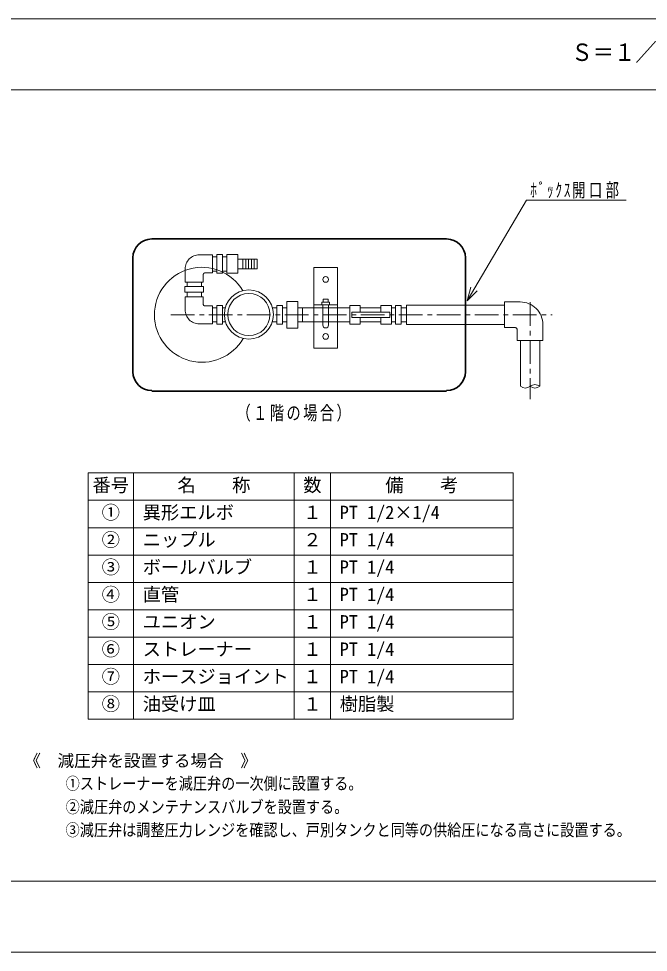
# Model space of a CAD drawing. Units: millimetres on the paper, enlarged 20 times, with parts at other scales. Extents: x -7805 to 8215, y -5592 to 5488.
# Drawn here: x -1627 to 1024, y 1556 to 5488 of the extents above; entities that cross this region are included whole.
import ezdxf
from ezdxf.enums import TextEntityAlignment as Align

# ---------------------------------------------------------------- set-up
doc = ezdxf.new("R2010")
doc.units = ezdxf.units.MM
doc.header["$LTSCALE"] = 20
doc.linetypes.add('CHAIN1', pattern=[8, 5, -1, 1, -1])
for name, color, linetype, lineweight in [('2-0_衛生', 4, 'Continuous', 35), ('9-0', 7, 'Continuous', 18), ('A-0', 7, 'Continuous', 18), ('A-1', 7, 'Continuous', 18), ('A-2', 7, 'Continuous', 18), ('A-8', 3, 'Continuous', 35), ('E-0', 7, 'Continuous', 18), ('F-0', 5, 'Continuous', 18)]:
    doc.layers.add(name, color=color, linetype=linetype, lineweight=lineweight)
doc.styles.add('ＭＳ ゴシック', font='')
doc.styles.get('ＭＳ ゴシック').set_extended_font_data('MS Gothic')

msp = doc.modelspace()

# ---------------------------------------------------------------- linework, layer by layer
at = {"layer": '2-0_衛生', "color": 7, "lineweight": 18}
msp.add_line((-7804.67, 1555.56), (8215.33, 1555.56), dxfattribs=at)
at = {"layer": 'A-0'}
for p, q in [((-811.37, 4493.19), (-866.69, 4493.19)), ((-811.37, 4493.19), (-811.37, 4416.74)), ((-792.85, 4485.04), (-811.37, 4485.04)), ((-792.85, 4415.4), (-792.85, 4494.64)), ((-768.83, 4494.64), (-792.85, 4494.64)), ((-768.83, 4415.4), (-768.83, 4494.64)), ((-750.33, 4485.04), (-768.83, 4485.04)), ((-704.7, 4494.64), (-750.33, 4494.64)), ((-750.33, 4494.64), (-750.33, 4415.4)), ((-704.7, 4494.64), (-704.7, 4415.4)), ((-623.05, 4475.43), (-704.7, 4475.43)), ((-623.05, 4475.43), (-623.05, 4434.61)), ((-925.94, 4433.94), (-925.94, 4378.72)), ((-849.49, 4411.71), (-849.49, 4378.72)), ((-811.37, 4416.74), (-844.46, 4416.74)), ((-792.85, 4425), (-811.37, 4425)), ((-768.83, 4415.4), (-792.85, 4415.4)), ((-750.33, 4425), (-768.83, 4425)), ((-704.7, 4415.4), (-750.33, 4415.4)), ((-623.05, 4434.61), (-704.7, 4434.61)), ((-849.49, 4378.72), (-925.94, 4378.72)), ((-917.73, 4360.2), (-917.73, 4378.72)), ((-857.7, 4360.2), (-857.7, 4378.72)), ((-927.34, 4336.18), (-848.09, 4336.18)), ((-917.73, 4316.95), (-917.73, 4336.18)), ((-857.7, 4316.95), (-857.7, 4336.18)), ((-848.09, 4336.18), (-848.09, 4360.2)), ((-925.99, 4261.72), (-925.99, 4316.95)), ((-849.54, 4316.95), (-925.99, 4316.95)), ((-849.54, 4283.95), (-849.54, 4316.95)), ((-497.53, 4297.13), (-451.9, 4297.13)), ((-497.53, 4297.13), (-497.53, 4184.26)), ((-451.9, 4297.13), (-451.9, 4184.26)), ((485.06, 4294.79), (418.36, 4294.79)), ((418.36, 4186.79), (418.36, 4294.79)), ((-811.41, 4278.92), (-844.51, 4278.92)), ((-811.41, 4202.47), (-811.41, 4278.92)), ((-811.41, 4270.71), (-794.6, 4270.71)), ((-792.2, 4280.32), (-768.19, 4280.32)), ((-792.2, 4201.07), (-792.2, 4280.32)), ((-768.19, 4201.07), (-768.19, 4280.32)), ((-768.19, 4270.71), (-756.18, 4270.71)), ((-558.57, 4270.71), (-540.06, 4270.71)), ((-540.06, 4280.32), (-540.06, 4201.07)), ((-540.06, 4280.32), (-516.05, 4280.32)), ((-516.05, 4280.32), (-516.05, 4201.07)), ((-516.05, 4270.71), (-497.53, 4270.71)), ((-451.9, 4270.71), (-232.03, 4270.71)), ((-432.03, 4270.71), (-432.03, 4210.68)), ((-232.03, 4280.32), (-232.03, 4201.07)), ((-232.03, 4280.32), (-188.81, 4280.32)), ((-224.83, 4251.5), (-63.93, 4251.5)), ((-224.83, 4229.89), (-224.83, 4251.5)), ((-188.81, 4251.5), (-188.81, 4280.32)), ((-188.81, 4270.71), (-102.36, 4270.71)), ((-63.93, 4229.89), (-63.93, 4251.5)), ((-56.73, 4201.07), (-56.73, 4280.32)), ((-56.73, 4270.71), (-40.06, 4270.71)), ((-40.06, 4280.32), (-40.06, 4201.07)), ((-16.05, 4270.71), (5.7, 4270.71)), ((5.7, 4281.52), (5.7, 4199.87)), ((5.7, 4281.52), (418.36, 4281.52)), ((-811.41, 4210.68), (-794.6, 4210.68)), ((-768.19, 4210.68), (-756.18, 4210.68)), ((-559.3, 4210.68), (-540.06, 4210.68)), ((-516.05, 4210.68), (-497.53, 4210.68)), ((-451.9, 4210.68), (-232.03, 4210.68)), ((-224.83, 4229.89), (-63.93, 4229.89)), ((-188.81, 4201.07), (-188.81, 4229.89)), ((-188.81, 4210.68), (-102.36, 4210.68)), ((-102.36, 4201.07), (-102.36, 4229.89)), ((-56.73, 4210.68), (-40.06, 4210.68)), ((-16.05, 4210.68), (5.7, 4210.68)), ((-811.41, 4202.47), (-866.74, 4202.47)), ((-792.2, 4201.07), (-768.19, 4201.07)), ((-540.06, 4201.07), (-516.05, 4201.07)), ((-497.53, 4184.26), (-451.9, 4184.26)), ((-232.03, 4201.07), (-188.81, 4201.07)), ((-102.36, 4201.07), (-56.73, 4201.07)), ((-40.06, 4201.07), (-16.05, 4201.07)), ((5.7, 4199.87), (418.36, 4199.87)), ((462.25, 4186.79), (418.36, 4186.79)), ((472.31, 4132.64), (472.31, 4176.73)), ((580.31, 4132.64), (580.31, 4199.54)), ((485.59, 3939.49), (485.59, 4132.64)), ((567.24, 3939.49), (567.24, 4132.64)), ((-1334.97, 3574.5), (354.63, 3574.5)), ((-1334.97, 3574.5), (-1334.97, 2537.7)), ((-1142.97, 3574.5), (-1142.97, 2537.7)), ((-466.97, 3574.5), (-466.97, 2537.7)), ((-313.37, 3574.5), (-313.37, 2537.7)), ((301.41, 3574.5), (454.63, 3574.5)), ((454.63, 3574.5), (454.63, 2537.7)), ((-1334.97, 3459.3), (454.63, 3459.3)), ((-1334.97, 3344.1), (454.63, 3344.1)), ((-1334.97, 3228.9), (454.63, 3228.9)), ((-1334.97, 3113.7), (454.63, 3113.7)), ((-1334.97, 2998.5), (454.63, 2998.5)), ((-1334.97, 2883.3), (454.63, 2883.3)), ((-1334.97, 2768.1), (454.63, 2768.1)), ((-1334.97, 2652.9), (454.63, 2652.9)), ((-1334.97, 2537.7), (454.63, 2537.7))]:
    msp.add_line(p, q, dxfattribs=at)
at = {"layer": 'A-0', "color": 4, "linetype": 'CHAIN1'}
for p, q in [((526.42, 4293.62), (526.42, 3885.16)), ((-986.06, 4240.7), (619.15, 4240.7))]:
    msp.add_line(p, q, dxfattribs=at)
at = {"layer": 'A-0'}
for points in [[(-925.89, 4434.01), (-925.61, 4439.81), (-924.75, 4445.56), (-923.34, 4451.2), (-921.38, 4456.67), (-918.9, 4461.92), (-915.91, 4466.9), (-912.45, 4471.57), (-908.55, 4475.87), (-904.24, 4479.77), (-899.57, 4483.23), (-894.59, 4486.22), (-889.34, 4488.7), (-883.87, 4490.66), (-878.23, 4492.07), (-872.48, 4492.92), (-866.69, 4493.21)], [(-849.49, 4411.71), (-849.47, 4412.2), (-849.39, 4412.69), (-849.27, 4413.17), (-849.11, 4413.64), (-848.9, 4414.08), (-848.64, 4414.51), (-848.35, 4414.9), (-848.02, 4415.27), (-847.65, 4415.6), (-847.25, 4415.89), (-846.83, 4416.15), (-846.39, 4416.36), (-845.92, 4416.52), (-845.44, 4416.64), (-844.95, 4416.72), (-844.46, 4416.74)], [(-927.34, 4336.18), (-927.34, 4360.2), (-848.09, 4360.2)], [(485.09, 4294.7), (494.42, 4294.24), (503.65, 4292.87), (512.71, 4290.6), (521.51, 4287.45), (529.95, 4283.46), (537.96, 4278.66), (545.46, 4273.09), (552.38, 4266.82), (558.65, 4259.9), (564.22, 4252.39), (569.02, 4244.38), (573.01, 4235.94), (576.15, 4227.14), (578.42, 4218.08), (579.79, 4208.84), (580.25, 4199.54)], [(-925.94, 4261.65), (-925.65, 4255.85), (-924.8, 4250.1), (-923.39, 4244.47), (-921.43, 4239), (-918.95, 4233.74), (-915.96, 4228.76), (-912.5, 4224.09), (-908.59, 4219.79), (-904.29, 4215.89), (-899.62, 4212.43), (-894.64, 4209.44), (-889.38, 4206.96), (-883.91, 4205), (-878.28, 4203.59), (-872.53, 4202.74), (-866.74, 4202.46)], [(-849.54, 4283.95), (-849.51, 4283.46), (-849.44, 4282.97), (-849.32, 4282.49), (-849.16, 4282.03), (-848.94, 4281.58), (-848.69, 4281.16), (-848.4, 4280.76), (-848.06, 4280.39), (-847.7, 4280.06), (-847.3, 4279.77), (-846.88, 4279.51), (-846.43, 4279.3), (-845.97, 4279.14), (-845.49, 4279.02), (-845, 4278.94), (-844.51, 4278.92)], [(-102.36, 4251.5), (-102.36, 4280.32), (-56.73, 4280.32)], [(-40.06, 4280.32), (-16.05, 4280.32), (-16.05, 4201.07)], [(462.25, 4186.79), (463.24, 4186.74), (464.21, 4186.6), (465.17, 4186.36), (466.1, 4186.02), (466.99, 4185.6), (467.84, 4185.1), (468.63, 4184.51), (469.37, 4183.84), (470.03, 4183.11), (470.62, 4182.32), (471.12, 4181.47), (471.55, 4180.58), (471.88, 4179.65), (472.12, 4178.69), (472.26, 4177.71), (472.31, 4176.73)], [(580.31, 4132.64), (472.31, 4132.64), (472.31, 4132.65), (472.31, 4132.64), (472.31, 4132.64), (472.31, 4132.64)]]:
    msp.add_lwpolyline(points, dxfattribs=at)
for points in [[(526.31, 4132.64), (526.31, 4132.65), (526.32, 4132.64), (526.31, 4132.64)], [(580.31, 4132.64), (580.31, 4132.65), (580.32, 4132.64), (580.31, 4132.64)]]:
    msp.add_lwpolyline(points, close=True, dxfattribs=at)
for radius in [103.26, 88.85]:
    msp.add_circle((-657.73, 4241.9), radius, dxfattribs=at)
for centre, radius, start, end in [((-855.32, 4240.7), 200, 30.44544, 330.25093), ((506.01, 3964.14), 32, 230.3675, 309.63093), ((546.83, 3914.85), 32, 50.3675, 129.63093), ((546.83, 3964.14), 32, 230.36907, 309.6325)]:
    msp.add_arc(centre, radius, start, end, dxfattribs=at)
at = {"layer": 'A-1'}
for p, q in [((-683.09, 4475.43), (-683.09, 4434.61)), ((-671.08, 4475.43), (-671.08, 4434.61)), ((-659.07, 4475.43), (-659.07, 4434.61)), ((-647.07, 4475.43), (-647.07, 4434.61)), ((-635.06, 4475.43), (-635.06, 4434.61)), ((260.87, 4299.37), (303.67, 4341.42))]:
    msp.add_line(p, q, dxfattribs=at)
msp.add_lwpolyline([(931.18, 4723.2), (510.61, 4723.2), (260.87, 4299.37), (276.92, 4357.19)], dxfattribs=at)
at = {"layer": 'A-2'}
for p, q in [((-384.43, 4099.51), (-384.43, 4439.51)), ((-384.43, 4439.51), (-284.43, 4439.51)), ((-284.43, 4099.51), (-284.43, 4439.51)), ((-350.43, 4294.31), (-350.43, 4282.31)), ((-344.43, 4306.31), (-344.43, 4294.31)), ((-384.43, 4282.31), (-284.43, 4282.31)), ((-346.43, 4282.31), (-346.43, 4197.48)), ((-322.43, 4282.31), (-322.43, 4197.48)), ((-384.43, 4099.51), (-284.43, 4099.51))]:
    msp.add_line(p, q, dxfattribs=at)
for points in [[(-350.43, 4294.31), (-318.43, 4294.31), (-318.43, 4282.31)], [(-344.43, 4306.31), (-324.43, 4306.31), (-324.43, 4294.31)]]:
    msp.add_lwpolyline(points, dxfattribs=at)
for centre in [(-334.43, 4389.51), (-334.43, 4149.51)]:
    msp.add_circle(centre, 12, dxfattribs=at)
msp.add_arc((-334.43, 4197.48), 12, 180, 0, dxfattribs=at)
at = {"layer": 'A-8'}
for p, q in [((-1066.82, 4560.08), (174.69, 4560.08)), ((-1146.06, 4480.83), (-1146.06, 4000.56)), ((253.94, 4480.83), (253.94, 4000.56)), ((-1066.82, 3918.91), (174.69, 3918.91))]:
    msp.add_line(p, q, dxfattribs=at)
for centre, start, end in [((-1066.82, 4480.83), 90, 180), ((174.69, 4480.83), 0, 90), ((-1066.82, 4000.56), 180, 270), ((174.69, 4000.56), 270, 0)]:
    msp.add_arc(centre, 79.25, start, end, dxfattribs=at)
at = {"layer": 'E-0'}
msp.add_line((-7804.67, 5487.9), (8215.33, 5487.9), dxfattribs=at)
at = {"layer": 'F-0', "color": 7}
for p, q in [((-7804.67, 5187.9), (8215.33, 5187.9)), ((-7804.67, 1855.56), (8215.33, 1855.56))]:
    msp.add_line(p, q, dxfattribs=at)

# ---------------------------------------------------------------- texts
at = {"layer": '9-0', "style": 'ＭＳ ゴシック'}
msp.add_text('《\u3000減圧弁を設置する場合\u3000》', height=51.32, dxfattribs=at).set_placement((-1603.48, 2321.62), align=Align.BOTTOM_LEFT)
at = {"layer": '9-0', "style": 'ＭＳ ゴシック', "width": 0.85}
for s, p in [('①ストレーナーを減圧弁の一次側に設置する。', (-1428.94, 2225.72)), ('②減圧弁のメンテナンスバルブを設置する。', (-1428.94, 2126.91)), ('③減圧弁は調整圧力レンジを確認し、戸別タンクと同等の供給圧になる高さに設置する。', (-1429.31, 2029.8))]:
    msp.add_text(s, height=51.32, dxfattribs=at).set_placement(p, align=Align.BOTTOM_LEFT)
at = {"layer": 'A-0', "style": 'ＭＳ ゴシック'}
for s, p in [('番号', (-1315.77, 3478.5)), ('名\u3000\u3000称', (-958.57, 3478.5)), ('数', (-428.57, 3478.5)), ('備\u3000\u3000考', (-82.97, 3478.5)), ('①', (-1277.37, 3363.3)), (' 異形エルボ', (-1142.97, 3363.3)), ('１', (-428.57, 3363.3)), (' PT 1/2×1/4', (-313.37, 3363.3)), ('②', (-1277.37, 3248.1)), (' ニップル', (-1142.97, 3248.1)), ('２', (-428.57, 3248.1)), (' PT 1/4', (-313.37, 3248.1)), ('③', (-1277.37, 3132.9)), (' ボールバルブ', (-1142.97, 3132.9)), ('１', (-428.57, 3132.9)), (' PT 1/4', (-313.37, 3132.9)), ('④', (-1277.37, 3017.7)), (' 直管', (-1142.97, 3017.7)), ('１', (-428.57, 3017.7)), (' PT 1/4', (-313.37, 3017.7)), ('⑤', (-1277.37, 2902.5)), (' ユニオン', (-1142.97, 2902.5)), ('１', (-428.57, 2902.5)), (' PT 1/4', (-313.37, 2902.5)), ('⑥', (-1277.37, 2787.3)), (' ストレーナー', (-1142.97, 2787.3)), ('１', (-428.57, 2787.3)), (' PT 1/4', (-313.37, 2787.3)), ('⑦', (-1277.37, 2672.1)), (' ホースジョイント', (-1142.97, 2672.1)), ('１', (-428.57, 2672.1)), (' PT 1/4', (-313.37, 2672.1)), ('⑧', (-1277.37, 2556.9)), (' 油受け皿', (-1142.97, 2556.9)), (' 樹脂製', (-313.37, 2556.9)), ('１', (-428.57, 2556.9))]:
    msp.add_text(s, height=56.3, dxfattribs=at).set_placement(p, align=Align.BOTTOM_LEFT)
at = {"layer": 'A-0', "char_height": 58.65, "attachment_point": 7, "style": 'ＭＳ ゴシック'}
for s, insert in [('\\T1.26;\\W0.7;ﾎﾞｯｸｽ開口部', (526.84, 4730.4)), ('\\T1.17;\\W0.75;（１階の場合）', (-709.98, 3790.59))]:
    msp.add_mtext(s, dxfattribs=dict(at, insert=insert))
at = {"layer": 'F-0', "color": 7, "style": 'ＭＳ ゴシック', "width": 0.9}
msp.add_text('Ｓ＝１／５\u3000', height=73.31, dxfattribs=at).set_placement((699.58, 5287.9), align=Align.BOTTOM_LEFT)

doc.saveas('drawing.dxf')
